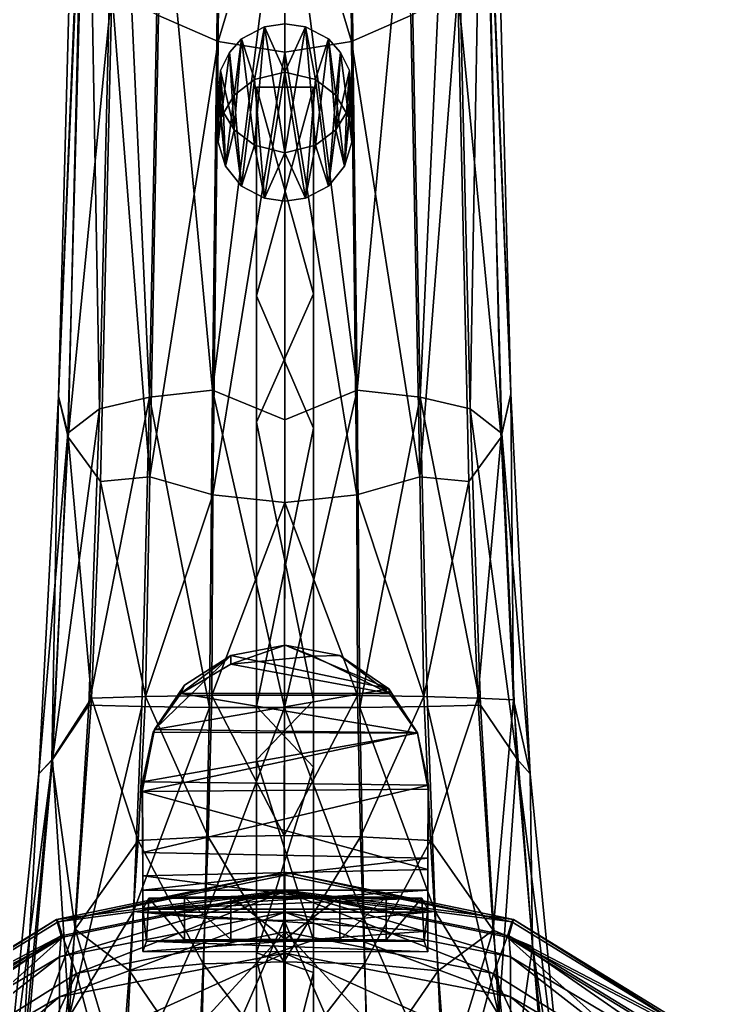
# Model space of a CAD drawing. Header units: metres. Extents: x -0.08 to 0.08, y -0.21 to 0.21.
# Drawn here: x -0.01233 to 0.02019, y 0.01826 to 0.06406 of the extents above; entities that cross this region are included whole.
import ezdxf

# ---------------------------------------------------------------- set-up
doc = ezdxf.new("R2010")
doc.units = ezdxf.units.M
doc.layers.add('SAX_BLACK', color=2, linetype='CONTINUOUS')
doc.layers.add('SAX_BODY', color=1, linetype='CONTINUOUS')

msp = doc.modelspace()

# ---------------------------------------------------------------- linework, layer by layer
at = {"layer": 'SAX_BLACK', "color": 2}
for points in [[(-0.001419, 0.061274, 0.392137), (-0.002016, 0.063164, 0.401077), (-0.000956, 0.063732, 0.400914)], [(-0.000956, 0.063732, 0.400914), (-0.002016, 0.063164, 0.401077), (-0.001419, 0.058223, 0.402494)], [(-0.000956, 0.063732, 0.400914), (0, 0.061618, 0.392038), (-0.001419, 0.061274, 0.392137)], [(-0.000956, 0.063732, 0.400914), (-0.001419, 0.058223, 0.402494), (0, 0.057878, 0.402593)], [(0, 0.061618, 0.392038), (-0.000956, 0.063732, 0.400914), (0, 0.063864, 0.400876)], [(0, 0.063864, 0.400876), (-0.000956, 0.063732, 0.400914), (0, 0.057878, 0.402593)], [(0.000956, 0.063732, 0.400914), (0, 0.061618, 0.392038), (0, 0.063864, 0.400876)], [(0.000956, 0.063732, 0.400914), (0, 0.063864, 0.400876), (0, 0.057878, 0.402593)], [(0.001419, 0.061274, 0.392137), (0, 0.061618, 0.392038), (0.000956, 0.063732, 0.400914)], [(0.000956, 0.063732, 0.400914), (0, 0.057878, 0.402593), (0.001419, 0.058223, 0.402494)], [(0.002016, 0.063164, 0.401077), (0.001419, 0.061274, 0.392137), (0.000956, 0.063732, 0.400914)], [(0.002016, 0.063164, 0.401077), (0.000956, 0.063732, 0.400914), (0.001419, 0.058223, 0.402494)], [(-0.002371, 0.060549, 0.392345), (-0.002577, 0.06254, 0.401256), (-0.002016, 0.063164, 0.401077)], [(-0.002016, 0.063164, 0.401077), (-0.002577, 0.06254, 0.401256), (-0.002371, 0.058947, 0.402286)], [(-0.002016, 0.063164, 0.401077), (-0.001419, 0.061274, 0.392137), (-0.002371, 0.060549, 0.392345)], [(-0.002016, 0.063164, 0.401077), (-0.002371, 0.058947, 0.402286), (-0.001419, 0.058223, 0.402494)], [(0.002371, 0.060549, 0.392345), (0.001419, 0.061274, 0.392137), (0.002016, 0.063164, 0.401077)], [(0.002016, 0.063164, 0.401077), (0.001419, 0.058223, 0.402494), (0.002371, 0.058947, 0.402286)], [(0.002577, 0.06254, 0.401256), (0.002371, 0.060549, 0.392345), (0.002016, 0.063164, 0.401077)], [(0.002577, 0.06254, 0.401256), (0.002016, 0.063164, 0.401077), (0.002371, 0.058947, 0.402286)], [(-0.002962, 0.059529, 0.392637), (-0.002994, 0.061703, 0.401496), (-0.002577, 0.06254, 0.401256)], [(-0.002577, 0.06254, 0.401256), (-0.002994, 0.061703, 0.401496), (-0.002371, 0.058947, 0.402286)], [(-0.002577, 0.06254, 0.401256), (-0.002371, 0.060549, 0.392345), (-0.002962, 0.059529, 0.392637)], [(0.002962, 0.059529, 0.392637), (0.002371, 0.060549, 0.392345), (0.002577, 0.06254, 0.401256)], [(0.002994, 0.061703, 0.401496), (0.002577, 0.06254, 0.401256), (0.002371, 0.058947, 0.402286)], [(0.002994, 0.061703, 0.401496), (0.002962, 0.059529, 0.392637), (0.002577, 0.06254, 0.401256)], [(-0.003102, 0.05837, 0.392969), (-0.003091, 0.06054, 0.40183), (-0.002994, 0.061703, 0.401496)], [(-0.002994, 0.061703, 0.401496), (-0.002962, 0.059529, 0.392637), (-0.003102, 0.05837, 0.392969)], [(-0.002994, 0.061703, 0.401496), (-0.003091, 0.06054, 0.40183), (-0.002863, 0.059745, 0.402057)], [(-0.002994, 0.061703, 0.401496), (-0.002863, 0.059745, 0.402057), (-0.002371, 0.058947, 0.402286)], [(-0.000956, 0.055764, 0.393717), (-0.001419, 0.061274, 0.392137), (0, 0.061618, 0.392038)], [(0, 0.055632, 0.393754), (-0.000956, 0.055764, 0.393717), (0, 0.061618, 0.392038)], [(0.000956, 0.055764, 0.393717), (0, 0.055632, 0.393754), (0, 0.061618, 0.392038)], [(0.000956, 0.055764, 0.393717), (0, 0.061618, 0.392038), (0.001419, 0.061274, 0.392137)], [(0.002994, 0.061703, 0.401496), (0.002371, 0.058947, 0.402286), (0.002863, 0.059745, 0.402057)], [(0.002994, 0.061703, 0.401496), (0.002863, 0.059745, 0.402057), (0.003091, 0.06054, 0.40183)], [(0.003102, 0.05837, 0.392969), (0.002962, 0.059529, 0.392637), (0.002994, 0.061703, 0.401496)], [(0.003091, 0.06054, 0.40183), (0.003102, 0.05837, 0.392969), (0.002994, 0.061703, 0.401496)], [(-0.002016, 0.056332, 0.393554), (-0.002371, 0.060549, 0.392345), (-0.001419, 0.061274, 0.392137)], [(-0.000956, 0.055764, 0.393717), (-0.002016, 0.056332, 0.393554), (-0.001419, 0.061274, 0.392137)], [(0.002016, 0.056332, 0.393554), (0.000956, 0.055764, 0.393717), (0.001419, 0.061274, 0.392137)], [(0.002016, 0.056332, 0.393554), (0.001419, 0.061274, 0.392137), (0.002371, 0.060549, 0.392345)], [(-0.003091, 0.06054, 0.40183), (-0.003102, 0.05837, 0.392969), (-0.00277, 0.057247, 0.393291)], [(-0.00277, 0.057247, 0.393291), (-0.002863, 0.059745, 0.402057), (-0.003091, 0.06054, 0.40183)], [(-0.00277, 0.057247, 0.393291), (-0.002962, 0.059529, 0.392637), (-0.002371, 0.060549, 0.392345)], [(-0.002016, 0.056332, 0.393554), (-0.00277, 0.057247, 0.393291), (-0.002371, 0.060549, 0.392345)], [(0.00277, 0.057247, 0.393291), (0.002016, 0.056332, 0.393554), (0.002371, 0.060549, 0.392345)], [(0.00277, 0.057247, 0.393291), (0.002371, 0.060549, 0.392345), (0.002962, 0.059529, 0.392637)], [(0.00277, 0.057247, 0.393291), (0.003102, 0.05837, 0.392969), (0.003091, 0.06054, 0.40183)], [(0.002863, 0.059745, 0.402057), (0.00277, 0.057247, 0.393291), (0.003091, 0.06054, 0.40183)], [(-0.00277, 0.057247, 0.393291), (-0.002371, 0.058947, 0.402286), (-0.002863, 0.059745, 0.402057)], [(0.002371, 0.058947, 0.402286), (0.00277, 0.057247, 0.393291), (0.002863, 0.059745, 0.402057)], [(-0.00277, 0.057247, 0.393291), (-0.003102, 0.05837, 0.392969), (-0.002962, 0.059529, 0.392637)], [(0.003102, 0.05837, 0.392969), (0.00277, 0.057247, 0.393291), (0.002962, 0.059529, 0.392637)], [(-0.002371, 0.058947, 0.402286), (-0.00277, 0.057247, 0.393291), (-0.002016, 0.056332, 0.393554)], [(-0.002016, 0.056332, 0.393554), (-0.001419, 0.058223, 0.402494), (-0.002371, 0.058947, 0.402286)], [(0.001419, 0.058223, 0.402494), (0.002016, 0.056332, 0.393554), (0.002371, 0.058947, 0.402286)], [(0.002016, 0.056332, 0.393554), (0.00277, 0.057247, 0.393291), (0.002371, 0.058947, 0.402286)], [(-0.001419, 0.058223, 0.402494), (-0.002016, 0.056332, 0.393554), (-0.000956, 0.055764, 0.393717)], [(-0.000956, 0.055764, 0.393717), (0, 0.057878, 0.402593), (-0.001419, 0.058223, 0.402494)], [(0, 0.057878, 0.402593), (0.000956, 0.055764, 0.393717), (0.001419, 0.058223, 0.402494)], [(0.000956, 0.055764, 0.393717), (0.002016, 0.056332, 0.393554), (0.001419, 0.058223, 0.402494)], [(0, 0.057878, 0.402593), (-0.000956, 0.055764, 0.393717), (0, 0.055632, 0.393754)], [(0, 0.055632, 0.393754), (0.000956, 0.055764, 0.393717), (0, 0.057878, 0.402593)]]:
    msp.add_3dface(points, dxfattribs=at)
at = {"layer": 'SAX_BODY', "color": 1}
for points in [[(-0.010524, 0.046557, 0.390615), (-0.009193, 0.077988, 0.384806), (-0.00951, 0.085005, 0.380475)], [(-0.00951, 0.085005, 0.380475), (-0.009331, 0.075867, 0.378756), (-0.010524, 0.046557, 0.390615)], [(0.010499, 0.046674, 0.390586), (0.009499, 0.084995, 0.380475), (0.009176, 0.077994, 0.384804)], [(0.009313, 0.075878, 0.378754), (0.009499, 0.084995, 0.380475), (0.010499, 0.046674, 0.390586)], [(-0.007825, 0.079696, 0.387325), (-0.009193, 0.077988, 0.384806), (-0.00863, 0.045979, 0.397996)], [(-0.00863, 0.045979, 0.397996), (-0.006307, 0.046521, 0.400456), (-0.007825, 0.079696, 0.387325)], [(-0.005796, 0.072875, 0.391754), (-0.007825, 0.079696, 0.387325), (-0.006307, 0.046521, 0.400456)], [(0.007808, 0.079698, 0.387324), (0.005777, 0.072875, 0.391754), (0.006286, 0.046523, 0.400456)], [(0.00861, 0.045984, 0.397994), (0.007808, 0.079698, 0.387324), (0.006286, 0.046523, 0.400456)], [(0.009176, 0.077994, 0.384804), (0.007808, 0.079698, 0.387324), (0.00861, 0.045984, 0.397994)], [(-0.009193, 0.077988, 0.384806), (-0.010524, 0.046557, 0.390615), (-0.010101, 0.044849, 0.394951)], [(-0.010101, 0.044849, 0.394951), (-0.00863, 0.045979, 0.397996), (-0.009193, 0.077988, 0.384806)], [(0.010082, 0.044833, 0.394955), (0.009176, 0.077994, 0.384804), (0.00861, 0.045984, 0.397994)], [(0.010499, 0.046674, 0.390586), (0.009176, 0.077994, 0.384804), (0.010082, 0.044833, 0.394955)], [(-0.010078, 0.044665, 0.387742), (-0.010524, 0.046557, 0.390615), (-0.009331, 0.075867, 0.378756)], [(-0.009331, 0.075867, 0.378756), (-0.008057, 0.065423, 0.378159), (-0.010078, 0.044665, 0.387742)], [(0.009313, 0.075878, 0.378754), (0.010057, 0.044669, 0.38774), (0.008038, 0.065429, 0.378157)], [(0.010057, 0.044669, 0.38774), (0.009313, 0.075878, 0.378754), (0.010499, 0.046674, 0.390586)], [(-0.003032, 0.073882, 0.371965), (-0.003104, 0.063044, 0.374247), (-0.005876, 0.064255, 0.375774)], [(-0.003032, 0.073882, 0.371965), (-0.000008, 0.073395, 0.371422), (-0.003104, 0.063044, 0.374247)], [(0.003016, 0.073882, 0.371964), (0.003084, 0.063044, 0.374247), (-0.000008, 0.073395, 0.371422)], [(0.003084, 0.063044, 0.374247), (0.003016, 0.073882, 0.371964), (0.005856, 0.064255, 0.375774)], [(-0.003043, 0.073372, 0.393024), (-0.005796, 0.072875, 0.391754), (-0.003378, 0.046847, 0.401906)], [(-0.000009, 0.073445, 0.393545), (-0.003378, 0.046847, 0.401906), (-0.000011, 0.045467, 0.402743)], [(-0.003378, 0.046847, 0.401906), (-0.000009, 0.073445, 0.393545), (-0.003043, 0.073372, 0.393024)], [(-0.000008, 0.073395, 0.371422), (-0.00001, 0.062555, 0.373691), (-0.003104, 0.063044, 0.374247)], [(-0.000009, 0.073445, 0.393545), (-0.000011, 0.045467, 0.402743), (0.003358, 0.046848, 0.401906)], [(-0.00001, 0.062555, 0.373691), (-0.000008, 0.073395, 0.371422), (0.003084, 0.063044, 0.374247)], [(-0.000009, 0.073445, 0.393545), (0.003358, 0.046848, 0.401906), (0.003025, 0.073372, 0.393024)], [(0.003025, 0.073372, 0.393024), (0.003358, 0.046848, 0.401906), (0.005777, 0.072875, 0.391754)], [(-0.006307, 0.046521, 0.400456), (-0.003378, 0.046847, 0.401906), (-0.005796, 0.072875, 0.391754)], [(0.003358, 0.046848, 0.401906), (0.006286, 0.046523, 0.400456), (0.005777, 0.072875, 0.391754)], [(-0.008057, 0.065423, 0.378159), (-0.008575, 0.042607, 0.384889), (-0.010078, 0.044665, 0.387742)], [(-0.008057, 0.065423, 0.378159), (-0.006284, 0.042822, 0.382337), (-0.008575, 0.042607, 0.384889)], [(-0.005876, 0.064255, 0.375774), (-0.006284, 0.042822, 0.382337), (-0.008057, 0.065423, 0.378159)], [(0.006263, 0.042818, 0.382337), (0.005856, 0.064255, 0.375774), (0.008038, 0.065429, 0.378157)], [(0.008038, 0.065429, 0.378157), (0.008553, 0.042606, 0.384889), (0.006263, 0.042818, 0.382337)], [(0.008038, 0.065429, 0.378157), (0.010057, 0.044669, 0.38774), (0.008553, 0.042606, 0.384889)], [(-0.005876, 0.064255, 0.375774), (-0.003104, 0.063044, 0.374247), (-0.006284, 0.042822, 0.382337)], [(0.005856, 0.064255, 0.375774), (0.006263, 0.042818, 0.382337), (0.003084, 0.063044, 0.374247)], [(-0.003104, 0.063044, 0.374247), (-0.003352, 0.041984, 0.380721), (-0.006284, 0.042822, 0.382337)], [(-0.003104, 0.063044, 0.374247), (-0.00001, 0.062555, 0.373691), (-0.003352, 0.041984, 0.380721)], [(0.003084, 0.063044, 0.374247), (0.003332, 0.041981, 0.380721), (-0.00001, 0.062555, 0.373691)], [(0.003332, 0.041981, 0.380721), (0.003084, 0.063044, 0.374247), (0.006263, 0.042818, 0.382337)], [(-0.00001, 0.062555, 0.373691), (-0.00001, 0.041632, 0.380112), (-0.003352, 0.041984, 0.380721)], [(-0.00001, 0.041632, 0.380112), (-0.00001, 0.062555, 0.373691), (0.003332, 0.041981, 0.380721)], [(-0.001318, 0.060915, 0.402195), (-0.001318, 0.051234, 0.407189), (-0.001318, 0.060926, 0.40342)], [(-0.001318, 0.060915, 0.402195), (0.001318, 0.060926, 0.402102), (0.001318, 0.051324, 0.405891)], [(0.001318, 0.060915, 0.403512), (-0.001318, 0.060926, 0.40342), (-0.001318, 0.051234, 0.407189)], [(-0.001318, 0.060926, 0.40342), (0.001318, 0.060915, 0.403512), (0.001318, 0.060926, 0.402102)], [(0.001318, 0.060926, 0.402102), (-0.001318, 0.060915, 0.402195), (-0.001318, 0.060926, 0.40342)], [(-0.001318, 0.051234, 0.407189), (-0.001318, 0.060915, 0.402195), (-0.001318, 0.045352, 0.407685)], [(0.001318, 0.051324, 0.405891), (-0.001318, 0.045352, 0.407685), (-0.001318, 0.060915, 0.402195)], [(-0.001318, 0.051234, 0.407189), (0.001318, 0.045078, 0.409012), (0.001318, 0.060915, 0.403512)], [(0.001318, 0.060926, 0.402102), (0.001318, 0.060915, 0.403512), (0.001318, 0.051324, 0.405891)], [(0.001318, 0.060915, 0.403512), (0.001318, 0.045078, 0.409012), (0.001318, 0.051324, 0.405891)], [(-0.001318, 0.045352, 0.407685), (0.001318, 0.051324, 0.405891), (0.001318, 0.032427, 0.410673)], [(0.001318, 0.051324, 0.405891), (0.001318, 0.045078, 0.409012), (0.001318, 0.032427, 0.410673)], [(-0.001318, 0.045352, 0.407685), (-0.001318, 0.03214, 0.411955), (-0.001318, 0.051234, 0.407189)], [(0.001318, 0.045078, 0.409012), (-0.001318, 0.051234, 0.407189), (-0.001318, 0.03214, 0.411955)], [(-0.003378, 0.046847, 0.401906), (-0.006307, 0.046521, 0.400456), (-0.00351, 0.032108, 0.404744)], [(-0.00351, 0.032108, 0.404744), (-0.000018, 0.032096, 0.40528), (-0.003378, 0.046847, 0.401906)], [(-0.000011, 0.045467, 0.402743), (-0.003378, 0.046847, 0.401906), (-0.000018, 0.032096, 0.40528)], [(-0.000011, 0.045467, 0.402743), (-0.000018, 0.032096, 0.40528), (0.003358, 0.046848, 0.401906)], [(-0.000018, 0.032096, 0.40528), (0.003475, 0.032108, 0.404744), (0.003358, 0.046848, 0.401906)], [(0.003358, 0.046848, 0.401906), (0.003475, 0.032108, 0.404744), (0.006286, 0.046523, 0.400456)], [(-0.010524, 0.046557, 0.390615), (-0.011445, 0.029018, 0.393437), (-0.010101, 0.044849, 0.394951)], [(-0.010834, 0.02967, 0.389677), (-0.011445, 0.029018, 0.393437), (-0.010524, 0.046557, 0.390615)], [(-0.010078, 0.044665, 0.387742), (-0.010834, 0.02967, 0.389677), (-0.010524, 0.046557, 0.390615)], [(-0.009117, 0.032203, 0.400459), (-0.006661, 0.032144, 0.403135), (-0.006307, 0.046521, 0.400456)], [(-0.00863, 0.045979, 0.397996), (-0.009117, 0.032203, 0.400459), (-0.006307, 0.046521, 0.400456)], [(-0.006661, 0.032144, 0.403135), (-0.00351, 0.032108, 0.404744), (-0.006307, 0.046521, 0.400456)], [(0.003475, 0.032108, 0.404744), (0.006626, 0.032144, 0.403135), (0.006286, 0.046523, 0.400456)], [(0.00861, 0.045984, 0.397994), (0.006286, 0.046523, 0.400456), (0.009082, 0.032203, 0.400459)], [(0.006626, 0.032144, 0.403135), (0.009082, 0.032203, 0.400459), (0.006286, 0.046523, 0.400456)], [(0.010057, 0.044669, 0.38774), (0.010499, 0.046674, 0.390586), (0.010625, 0.03245, 0.389527)], [(0.010499, 0.046674, 0.390586), (0.010082, 0.044833, 0.394955), (0.011401, 0.02902, 0.393437)], [(0.011401, 0.02902, 0.393437), (0.010625, 0.03245, 0.389527), (0.010499, 0.046674, 0.390586)], [(-0.010815, 0.029692, 0.397285), (-0.009117, 0.032203, 0.400459), (-0.00863, 0.045979, 0.397996)], [(-0.010101, 0.044849, 0.394951), (-0.010815, 0.029692, 0.397285), (-0.00863, 0.045979, 0.397996)], [(0.009082, 0.032203, 0.400459), (0.010774, 0.02972, 0.397282), (0.00861, 0.045984, 0.397994)], [(0.010082, 0.044833, 0.394955), (0.00861, 0.045984, 0.397994), (0.010774, 0.02972, 0.397282)], [(0.001318, 0.032427, 0.410673), (-0.001318, 0.029673, 0.411079), (-0.001318, 0.045352, 0.407685)], [(-0.001318, 0.03214, 0.411955), (-0.001318, 0.045352, 0.407685), (-0.001318, 0.029673, 0.411079)], [(-0.001318, 0.03214, 0.411955), (0.001318, 0.029327, 0.412351), (0.001318, 0.045078, 0.409012)], [(0.001318, 0.045078, 0.409012), (0.001318, 0.029327, 0.412351), (0.001318, 0.032427, 0.410673)], [(-0.011445, 0.029018, 0.393437), (-0.010815, 0.029692, 0.397285), (-0.010101, 0.044849, 0.394951)], [(-0.010834, 0.02967, 0.389677), (-0.010078, 0.044665, 0.387742), (-0.008999, 0.032535, 0.386314)], [(-0.008575, 0.042607, 0.384889), (-0.008999, 0.032535, 0.386314), (-0.010078, 0.044665, 0.387742)], [(0.008553, 0.042606, 0.384889), (0.010057, 0.044669, 0.38774), (0.008963, 0.032535, 0.386314)], [(0.010057, 0.044669, 0.38774), (0.010625, 0.03245, 0.389527), (0.008963, 0.032535, 0.386314)], [(0.010774, 0.02972, 0.397282), (0.011401, 0.02902, 0.393437), (0.010082, 0.044833, 0.394955)], [(-0.008999, 0.032535, 0.386314), (-0.008575, 0.042607, 0.384889), (-0.006485, 0.032609, 0.383759)], [(-0.006284, 0.042822, 0.382337), (-0.006485, 0.032609, 0.383759), (-0.008575, 0.042607, 0.384889)], [(-0.006284, 0.042822, 0.382337), (-0.003352, 0.041984, 0.380721), (-0.006485, 0.032609, 0.383759)], [(0.006263, 0.042818, 0.382337), (0.00645, 0.032609, 0.383759), (0.003332, 0.041981, 0.380721)], [(0.006263, 0.042818, 0.382337), (0.008553, 0.042606, 0.384889), (0.00645, 0.032609, 0.383759)], [(0.008553, 0.042606, 0.384889), (0.008963, 0.032535, 0.386314), (0.00645, 0.032609, 0.383759)], [(-0.003352, 0.041984, 0.380721), (-0.003399, 0.032661, 0.382071), (-0.006485, 0.032609, 0.383759)], [(-0.003352, 0.041984, 0.380721), (-0.00001, 0.041632, 0.380112), (-0.003399, 0.032661, 0.382071)], [(0.003332, 0.041981, 0.380721), (0.003363, 0.032661, 0.382071), (-0.00001, 0.041632, 0.380112)], [(0.003363, 0.032661, 0.382071), (0.003332, 0.041981, 0.380721), (0.00645, 0.032609, 0.383759)], [(-0.00001, 0.041632, 0.380112), (-0.000018, 0.032681, 0.381461), (-0.003399, 0.032661, 0.382071)], [(-0.000018, 0.032681, 0.381461), (-0.00001, 0.041632, 0.380112), (0.003363, 0.032661, 0.382071)], [(0.001324, 0.034488, -0.098477), (-0.00252, 0.034112, -0.098337), (0.000015, 0.03499, -0.097464)], [(0.00483, 0.032967, -0.096799), (0.000015, 0.03499, -0.097464), (-0.00252, 0.034521, -0.09727)], [(-0.00252, 0.034112, -0.098337), (-0.00252, 0.034521, -0.09727), (0.000015, 0.03499, -0.097464)], [(0.00483, 0.032967, -0.096799), (0.00255, 0.034521, -0.09727), (0.000015, 0.03499, -0.097464)], [(0.000015, 0.03499, -0.097464), (0.00255, 0.034521, -0.09727), (0.001324, 0.034488, -0.098477)], [(-0.00252, 0.034521, -0.09727), (-0.00467, 0.033136, -0.096857), (-0.006072, 0.031073, -0.096613)], [(-0.00252, 0.034521, -0.09727), (-0.006072, 0.031073, -0.096613), (0.00483, 0.032967, -0.096799)], [(-0.004836, 0.032748, -0.097902), (-0.00467, 0.033136, -0.096857), (-0.00252, 0.034521, -0.09727)], [(-0.00252, 0.034112, -0.098337), (-0.004836, 0.032748, -0.097902), (-0.00252, 0.034521, -0.09727)], [(-0.00252, 0.034112, -0.098337), (0.001324, 0.034488, -0.098477), (0.004852, 0.032757, -0.097924)], [(0.004852, 0.032757, -0.097924), (0.001324, 0.034488, -0.098477), (0.00255, 0.034521, -0.09727)], [(0.00255, 0.034521, -0.09727), (0.00483, 0.032967, -0.096799), (0.004852, 0.032757, -0.097924)], [(0.004852, 0.032757, -0.097924), (-0.004836, 0.032748, -0.097902), (-0.00252, 0.034112, -0.098337)], [(-0.004836, 0.032748, -0.097902), (-0.006072, 0.031073, -0.096613), (-0.00467, 0.033136, -0.096857)], [(-0.008999, 0.032535, 0.386314), (-0.00976, 0.021805, 0.385563), (-0.010834, 0.02967, 0.389677)], [(-0.00976, 0.021805, 0.385563), (-0.008999, 0.032535, 0.386314), (-0.006823, 0.025915, 0.383404)], [(-0.006485, 0.032609, 0.383759), (-0.006823, 0.025915, 0.383404), (-0.008999, 0.032535, 0.386314)], [(-0.006823, 0.025915, 0.383404), (-0.006485, 0.032609, 0.383759), (-0.003578, 0.026096, 0.381716)], [(-0.003399, 0.032661, 0.382071), (-0.003578, 0.026096, 0.381716), (-0.006485, 0.032609, 0.383759)], [(-0.004836, 0.032748, -0.097902), (-0.006126, 0.030948, -0.097779), (-0.006072, 0.031073, -0.096613)], [(0.006165, 0.030915, -0.097779), (-0.006126, 0.030948, -0.097779), (-0.004836, 0.032748, -0.097902)], [(0.006156, 0.030926, -0.096633), (0.00483, 0.032967, -0.096799), (-0.006072, 0.031073, -0.096613)], [(0.004852, 0.032757, -0.097924), (0.006165, 0.030915, -0.097779), (-0.004836, 0.032748, -0.097902)], [(-0.003578, 0.026096, 0.381716), (-0.003399, 0.032661, 0.382071), (-0.000032, 0.026152, 0.381111)], [(-0.000018, 0.032681, 0.381461), (-0.000032, 0.026152, 0.381111), (-0.003399, 0.032661, 0.382071)], [(-0.000018, 0.032681, 0.381461), (0.003363, 0.032661, 0.382071), (-0.000032, 0.026152, 0.381111)], [(0.003363, 0.032661, 0.382071), (0.003513, 0.026097, 0.381716), (-0.000032, 0.026152, 0.381111)], [(0.003363, 0.032661, 0.382071), (0.00645, 0.032609, 0.383759), (0.003513, 0.026097, 0.381716)], [(0.00645, 0.032609, 0.383759), (0.006759, 0.025915, 0.383403), (0.003513, 0.026097, 0.381716)], [(0.004852, 0.032757, -0.097924), (0.00483, 0.032967, -0.096799), (0.006156, 0.030926, -0.096633)], [(0.006165, 0.030915, -0.097779), (0.004852, 0.032757, -0.097924), (0.006156, 0.030926, -0.096633)], [(0.00645, 0.032609, 0.383759), (0.008963, 0.032535, 0.386314), (0.006759, 0.025915, 0.383403)], [(0.008963, 0.032535, 0.386314), (0.009679, 0.021758, 0.385553), (0.006759, 0.025915, 0.383403)], [(0.008963, 0.032535, 0.386314), (0.010625, 0.03245, 0.389527), (0.009679, 0.021758, 0.385553)], [(-0.010038, 0.01773, 0.400421), (-0.009117, 0.032203, 0.400459), (-0.010815, 0.029692, 0.397285)], [(-0.009117, 0.032203, 0.400459), (-0.010038, 0.01773, 0.400421), (-0.006661, 0.032144, 0.403135)], [(-0.007049, 0.022619, 0.403421), (-0.006661, 0.032144, 0.403135), (-0.010038, 0.01773, 0.400421)], [(-0.006661, 0.032144, 0.403135), (-0.007049, 0.022619, 0.403421), (-0.00351, 0.032108, 0.404744)], [(-0.007049, 0.022619, 0.403421), (-0.003723, 0.02231, 0.405107), (-0.00351, 0.032108, 0.404744)], [(-0.00351, 0.032108, 0.404744), (-0.003723, 0.02231, 0.405107), (-0.000018, 0.032096, 0.40528)], [(-0.003723, 0.02231, 0.405107), (-0.000031, 0.022207, 0.405668), (-0.000018, 0.032096, 0.40528)], [(-0.001318, 0.029673, 0.411079), (0.001318, 0.032427, 0.410673), (0.001318, 0.021285, 0.411813)], [(-0.001318, 0.020387, 0.411836), (-0.001318, 0.020698, 0.413036), (-0.001318, 0.03214, 0.411955)], [(0.001318, 0.029327, 0.412351), (-0.001318, 0.03214, 0.411955), (-0.001318, 0.020698, 0.413036)], [(-0.001318, 0.03214, 0.411955), (-0.001318, 0.029673, 0.411079), (-0.001318, 0.020387, 0.411836)], [(-0.000031, 0.022207, 0.405668), (0.003661, 0.02231, 0.405106), (-0.000018, 0.032096, 0.40528)], [(0.003475, 0.032108, 0.404744), (-0.000018, 0.032096, 0.40528), (0.003661, 0.02231, 0.405106)], [(0.001318, 0.032427, 0.410673), (0.001318, 0.029327, 0.412351), (0.001318, 0.021285, 0.411813)], [(0.006626, 0.032144, 0.403135), (0.003475, 0.032108, 0.404744), (0.006987, 0.02262, 0.403421)], [(0.003661, 0.02231, 0.405106), (0.006987, 0.02262, 0.403421), (0.003475, 0.032108, 0.404744)], [(0.009082, 0.032203, 0.400459), (0.006626, 0.032144, 0.403135), (0.009949, 0.017805, 0.400427)], [(0.006626, 0.032144, 0.403135), (0.006987, 0.02262, 0.403421), (0.009949, 0.017805, 0.400427)], [(0.009082, 0.032203, 0.400459), (0.009949, 0.017805, 0.400427), (0.010774, 0.02972, 0.397282)], [(0.010625, 0.03245, 0.389527), (0.011513, 0.021002, 0.388859), (0.009679, 0.021758, 0.385553)], [(0.010625, 0.03245, 0.389527), (0.011401, 0.02902, 0.393437), (0.011513, 0.021002, 0.388859)], [(0.006156, 0.030926, -0.096633), (-0.006072, 0.031073, -0.096613), (-0.006642, 0.028199, -0.097073)], [(-0.006642, 0.028199, -0.097073), (-0.006072, 0.031073, -0.096613), (-0.006126, 0.030948, -0.097779)], [(-0.006126, 0.030948, -0.097779), (-0.006625, 0.028642, -0.09813), (-0.006642, 0.028199, -0.097073)], [(0.006658, 0.028304, -0.097039), (0.006156, 0.030926, -0.096633), (-0.006642, 0.028199, -0.097073)], [(-0.006625, 0.028642, -0.09813), (-0.006126, 0.030948, -0.097779), (0.006165, 0.030915, -0.097779)], [(0.006165, 0.030915, -0.097779), (0.006674, 0.028484, -0.098193), (-0.006625, 0.028642, -0.09813)], [(0.006165, 0.030915, -0.097779), (0.006156, 0.030926, -0.096633), (0.006658, 0.028304, -0.097039)], [(0.006674, 0.028484, -0.098193), (0.006165, 0.030915, -0.097779), (0.006658, 0.028304, -0.097039)], [(-0.012444, 0.011466, 0.39548), (-0.010815, 0.029692, 0.397285), (-0.013446, 0.009435, 0.390386)], [(-0.011445, 0.029018, 0.393437), (-0.013446, 0.009435, 0.390386), (-0.010815, 0.029692, 0.397285)], [(-0.010815, 0.029692, 0.397285), (-0.012444, 0.011466, 0.39548), (-0.010038, 0.01773, 0.400421)], [(-0.012235, 0.015106, 0.387507), (-0.010834, 0.02967, 0.389677), (-0.00976, 0.021805, 0.385563)], [(-0.010834, 0.02967, 0.389677), (-0.012235, 0.015106, 0.387507), (-0.011445, 0.029018, 0.393437)], [(0.001318, 0.021285, 0.411813), (-0.001318, 0.020387, 0.411836), (-0.001318, 0.029673, 0.411079)], [(-0.001318, 0.020698, 0.413036), (0.001318, 0.01978, 0.413052), (0.001318, 0.029327, 0.412351)], [(0.001318, 0.029327, 0.412351), (0.001318, 0.01978, 0.413052), (0.001318, 0.021285, 0.411813)], [(0.010774, 0.02972, 0.397282), (0.009949, 0.017805, 0.400427), (0.012315, 0.011549, 0.395502)], [(0.010774, 0.02972, 0.397282), (0.012315, 0.011549, 0.395502), (0.013299, 0.009505, 0.390407)], [(0.011401, 0.02902, 0.393437), (0.010774, 0.02972, 0.397282), (0.013299, 0.009505, 0.390407)], [(-0.013446, 0.009435, 0.390386), (-0.011445, 0.029018, 0.393437), (-0.012235, 0.015106, 0.387507)], [(0.011401, 0.02902, 0.393437), (0.013299, 0.009505, 0.390407), (0.011513, 0.021002, 0.388859)], [(-0.006642, 0.028199, -0.097073), (-0.006625, 0.028642, -0.09813), (-0.00661, 0.025364, -0.099965)], [(-0.00661, 0.025364, -0.099965), (-0.006625, 0.028642, -0.09813), (0.006674, 0.028484, -0.098193)], [(0.006674, 0.028484, -0.098193), (0.006639, 0.025103, -0.100219), (-0.00661, 0.025364, -0.099965)], [(0.006639, 0.025103, -0.100219), (0.006674, 0.028484, -0.098193), (0.006658, 0.028304, -0.097039)], [(0.006639, 0.024579, -0.099119), (0.006658, 0.028304, -0.097039), (-0.006642, 0.028199, -0.097073)], [(-0.006642, 0.028199, -0.097073), (-0.00661, 0.024283, -0.099408), (0.006639, 0.024579, -0.099119)], [(-0.00661, 0.024283, -0.099408), (-0.006642, 0.028199, -0.097073), (-0.00661, 0.025364, -0.099965)], [(0.006658, 0.028304, -0.097039), (0.006639, 0.024579, -0.099119), (0.006639, 0.025103, -0.100219)], [(-0.000032, 0.026152, 0.381111), (-0.000052, 0.020278, 0.380099), (-0.003578, 0.026096, 0.381716)], [(-0.000032, 0.026152, 0.381111), (0.003513, 0.026097, 0.381716), (-0.000052, 0.020278, 0.380099)], [(-0.006823, 0.025915, 0.383404), (-0.007226, 0.019871, 0.382398), (-0.00976, 0.021805, 0.385563)], [(-0.007226, 0.019871, 0.382398), (-0.006823, 0.025915, 0.383404), (-0.003797, 0.020185, 0.380706)], [(-0.003578, 0.026096, 0.381716), (-0.003797, 0.020185, 0.380706), (-0.006823, 0.025915, 0.383404)], [(-0.003797, 0.020185, 0.380706), (-0.003578, 0.026096, 0.381716), (-0.000052, 0.020278, 0.380099)], [(0.003513, 0.026097, 0.381716), (0.003694, 0.020186, 0.380705), (-0.000052, 0.020278, 0.380099)], [(0.003513, 0.026097, 0.381716), (0.006759, 0.025915, 0.383403), (0.003694, 0.020186, 0.380705)], [(0.006759, 0.025915, 0.383403), (0.007124, 0.019872, 0.382398), (0.003694, 0.020186, 0.380705)], [(0.006759, 0.025915, 0.383403), (0.009679, 0.021758, 0.385553), (0.007124, 0.019872, 0.382398)], [(-0.00661, 0.025364, -0.099965), (-0.00661, 0.023617, -0.102426), (-0.00661, 0.024283, -0.099408)], [(-0.00661, 0.023617, -0.102426), (-0.00661, 0.025364, -0.099965), (0.006639, 0.025103, -0.100219)], [(0.006639, 0.025103, -0.100219), (0.006639, 0.023617, -0.102426), (-0.00661, 0.023617, -0.102426)], [(0.006639, 0.023617, -0.102426), (0.006639, 0.025103, -0.100219), (0.006639, 0.024579, -0.099119)], [(-0.010626, 0.022252, -0.186881), (0, 0.024442, -0.186874), (0, 0.023617, -0.187186)], [(-0.010626, 0.022252, -0.186881), (-0.010547, 0.022149, -0.176707), (0, 0.024442, -0.186874)], [(0, 0.024316, -0.176707), (0, 0.024442, -0.186874), (-0.010547, 0.022149, -0.176707)], [(0, 0.024316, -0.176707), (-0.010547, 0.022149, -0.176707), (0, 0.023558, -0.176356)], [(0.006639, 0.022594, -0.101917), (0.006639, 0.024579, -0.099119), (-0.00661, 0.024283, -0.099408)], [(-0.00661, 0.023617, -0.102426), (-0.00661, 0.022594, -0.101917), (-0.00661, 0.024283, -0.099408)], [(-0.00661, 0.024283, -0.099408), (-0.00661, 0.022594, -0.101917), (0.006639, 0.022594, -0.101917)], [(0, 0.024442, -0.186874), (0.010626, 0.022252, -0.186881), (0, 0.023617, -0.187186)], [(0.010626, 0.022252, -0.186881), (0, 0.024442, -0.186874), (0.010547, 0.022149, -0.176707)], [(0, 0.024316, -0.176707), (0.010547, 0.022149, -0.176707), (0, 0.024442, -0.186874)], [(0, 0.024316, -0.176707), (0, 0.023558, -0.176356), (0.010547, 0.022149, -0.176707)], [(0.006639, 0.024579, -0.099119), (0.006639, 0.022594, -0.101917), (0.006639, 0.023617, -0.102426)], [(0, 0.023617, -0.187186), (-0.0104, 0.021487, -0.187186), (-0.010626, 0.022252, -0.186881)], [(-0.010332, 0.021436, -0.176356), (0, 0.023558, -0.176356), (-0.010547, 0.022149, -0.176707)], [(0, 0.023617, -0.187186), (0, 0.022597, -0.207167), (-0.01049, 0.020518, -0.206492)], [(-0.01049, 0.020518, -0.206492), (-0.0104, 0.021487, -0.187186), (0, 0.023617, -0.187186)], [(-0.010332, 0.021436, -0.176356), (-0.009691, 0.019737, -0.080452), (0, 0.023558, -0.176356)], [(-0.009691, 0.019737, -0.080452), (0.000001, 0.021676, -0.079175), (0, 0.023558, -0.176356)], [(-0.00661, 0.022594, -0.101917), (-0.00661, 0.023617, -0.102426), (-0.00661, 0.022731, -0.105334)], [(-0.00661, 0.022731, -0.105334), (-0.00661, 0.023617, -0.102426), (0.006639, 0.023617, -0.102426)], [(0.006639, 0.023617, -0.102426), (0.006639, 0.022732, -0.10541), (-0.00661, 0.022731, -0.105334)], [(0, 0.023617, -0.187186), (0.0104, 0.021487, -0.187186), (0.01049, 0.020518, -0.206492)], [(0.01049, 0.020518, -0.206492), (0, 0.022597, -0.207167), (0, 0.023617, -0.187186)], [(0.010626, 0.022252, -0.186881), (0.0104, 0.021487, -0.187186), (0, 0.023617, -0.187186)], [(0, 0.023558, -0.176356), (0.010332, 0.021436, -0.176356), (0.010547, 0.022149, -0.176707)], [(0.000001, 0.021676, -0.079175), (0.009693, 0.019737, -0.080452), (0, 0.023558, -0.176356)], [(0.009693, 0.019737, -0.080452), (0.010332, 0.021436, -0.176356), (0, 0.023558, -0.176356)], [(0.006639, 0.022732, -0.10541), (0.006639, 0.023617, -0.102426), (0.006639, 0.022594, -0.101917)], [(-0.00661, 0.022731, -0.105334), (-0.006333, 0.023238, -0.134877), (-0.006435, 0.021243, -0.134545)], [(-0.006333, 0.023238, -0.134877), (-0.00661, 0.022731, -0.105334), (0.006362, 0.023238, -0.134877)], [(-0.00661, 0.022731, -0.105334), (0.006639, 0.022732, -0.10541), (0.006362, 0.023238, -0.134877)], [(-0.00467, 0.021299, -0.137749), (-0.006435, 0.021243, -0.134545), (-0.006333, 0.023238, -0.134877)], [(-0.006333, 0.023238, -0.134877), (-0.00467, 0.023288, -0.137714), (-0.00467, 0.021299, -0.137749)], [(-0.00467, 0.023288, -0.137714), (-0.006333, 0.023238, -0.134877), (0.004699, 0.023288, -0.137714)], [(-0.006333, 0.023238, -0.134877), (0.006362, 0.023238, -0.134877), (0.004699, 0.023288, -0.137714)], [(-0.00467, 0.023288, -0.137714), (-0.00252, 0.023315, -0.139275), (-0.00252, 0.021327, -0.13931)], [(-0.00252, 0.023315, -0.139275), (-0.00467, 0.023288, -0.137714), (0.004699, 0.023288, -0.137714)], [(-0.00252, 0.021327, -0.13931), (-0.00467, 0.021299, -0.137749), (-0.00467, 0.023288, -0.137714)], [(-0.00252, 0.023315, -0.139275), (0.000015, 0.023325, -0.139823), (0.000015, 0.021336, -0.139858)], [(0.00255, 0.023315, -0.139275), (0.000015, 0.023325, -0.139823), (-0.00252, 0.023315, -0.139275)], [(0.000015, 0.021336, -0.139858), (-0.00252, 0.021327, -0.13931), (-0.00252, 0.023315, -0.139275)], [(0.004699, 0.023288, -0.137714), (0.00255, 0.023315, -0.139275), (-0.00252, 0.023315, -0.139275)], [(0.000015, 0.023325, -0.139823), (0.00255, 0.023315, -0.139275), (0.000015, 0.021336, -0.139858)], [(0.00255, 0.023315, -0.139275), (0.00255, 0.021327, -0.13931), (0.000015, 0.021336, -0.139858)], [(0.00255, 0.023315, -0.139275), (0.004699, 0.023288, -0.137714), (0.00255, 0.021327, -0.13931)], [(0.004699, 0.023288, -0.137714), (0.004699, 0.021299, -0.137749), (0.00255, 0.021327, -0.13931)], [(0.004699, 0.023288, -0.137714), (0.006362, 0.023238, -0.134877), (0.004699, 0.021299, -0.137749)], [(0.006362, 0.023238, -0.134877), (0.006465, 0.021243, -0.134545), (0.004699, 0.021299, -0.137749)], [(0.006362, 0.023238, -0.134877), (0.006639, 0.022732, -0.10541), (0.006465, 0.021243, -0.134545)], [(-0.010489, 0.018651, -0.230196), (-0.01049, 0.020518, -0.206492), (0, 0.022597, -0.207167)], [(0, 0.022597, -0.207167), (0, 0.020687, -0.231362), (-0.010489, 0.018651, -0.230196)], [(-0.007487, 0.013814, 0.402863), (-0.007049, 0.022619, 0.403421), (-0.010038, 0.01773, 0.400421)], [(-0.007049, 0.022619, 0.403421), (-0.007487, 0.013814, 0.402863), (-0.003723, 0.02231, 0.405107)], [(-0.006435, 0.021243, -0.134545), (-0.00661, 0.020762, -0.106473), (-0.00661, 0.022731, -0.105334)], [(-0.00661, 0.020762, -0.106473), (-0.00661, 0.022594, -0.101917), (-0.00661, 0.022731, -0.105334)], [(-0.00661, 0.022594, -0.101917), (-0.00661, 0.020762, -0.106473), (0.006639, 0.0217, -0.104753)], [(0.006639, 0.0217, -0.104753), (0.006639, 0.022594, -0.101917), (-0.00661, 0.022594, -0.101917)], [(0.01049, 0.020518, -0.206492), (0.010489, 0.018651, -0.230196), (0, 0.022597, -0.207167)], [(0.010489, 0.018651, -0.230196), (0, 0.020687, -0.231362), (0, 0.022597, -0.207167)], [(0.006987, 0.02262, 0.403421), (0.003661, 0.02231, 0.405106), (0.007389, 0.013814, 0.402863)], [(0.006639, 0.022732, -0.10541), (0.006639, 0.020751, -0.106343), (0.006465, 0.021243, -0.134545)], [(0.006639, 0.022594, -0.101917), (0.006639, 0.0217, -0.104753), (0.006639, 0.022732, -0.10541)], [(0.006639, 0.0217, -0.104753), (0.006639, 0.020751, -0.106343), (0.006639, 0.022732, -0.10541)], [(0.006987, 0.02262, 0.403421), (0.007389, 0.013814, 0.402863), (0.009949, 0.017805, 0.400427)], [(-0.020191, 0.016384, -0.186884), (-0.020054, 0.016304, -0.176707), (-0.010626, 0.022252, -0.186881)], [(-0.020191, 0.016384, -0.186884), (-0.010626, 0.022252, -0.186881), (-0.0104, 0.021487, -0.187186)], [(-0.010547, 0.022149, -0.176707), (-0.010626, 0.022252, -0.186881), (-0.020054, 0.016304, -0.176707)], [(-0.010547, 0.022149, -0.176707), (-0.020054, 0.016304, -0.176707), (-0.010332, 0.021436, -0.176356)], [(-0.007487, 0.013814, 0.402863), (-0.003962, 0.01325, 0.404585), (-0.003723, 0.02231, 0.405107)], [(-0.003723, 0.02231, 0.405107), (-0.003962, 0.01325, 0.404585), (-0.000031, 0.022207, 0.405668)], [(-0.003962, 0.01325, 0.404585), (-0.000049, 0.013062, 0.405159), (-0.000031, 0.022207, 0.405668)], [(-0.000049, 0.013062, 0.405159), (0.003865, 0.01325, 0.404585), (-0.000031, 0.022207, 0.405668)], [(0.003661, 0.02231, 0.405106), (-0.000031, 0.022207, 0.405668), (0.003865, 0.01325, 0.404585)], [(0.003865, 0.01325, 0.404585), (0.007389, 0.013814, 0.402863), (0.003661, 0.02231, 0.405106)], [(0.010547, 0.022149, -0.176707), (0.010332, 0.021436, -0.176356), (0.020054, 0.016304, -0.176707)], [(0.010626, 0.022252, -0.186881), (0.020191, 0.016384, -0.186884), (0.0104, 0.021487, -0.187186)], [(0.010547, 0.022149, -0.176707), (0.020054, 0.016304, -0.176707), (0.010626, 0.022252, -0.186881)], [(0.020191, 0.016384, -0.186884), (0.010626, 0.022252, -0.186881), (0.020054, 0.016304, -0.176707)], [(-0.00976, 0.021805, 0.385563), (-0.010599, 0.013803, 0.383292), (-0.012235, 0.015106, 0.387507)], [(-0.010599, 0.013803, 0.383292), (-0.00976, 0.021805, 0.385563), (-0.007636, 0.01468, 0.380723)], [(-0.007226, 0.019871, 0.382398), (-0.007636, 0.01468, 0.380723), (-0.00976, 0.021805, 0.385563)], [(0.000001, 0.021676, -0.079175), (-0.009691, 0.019737, -0.080452), (-0.007922, 0.013053, 0.089403)], [(0.000002, 0.014588, 0.090678), (0.000001, 0.021676, -0.079175), (-0.007922, 0.013053, 0.089403)], [(0.006639, 0.020751, -0.106343), (0.006639, 0.0217, -0.104753), (-0.00661, 0.020762, -0.106473)], [(0.007926, 0.013053, 0.089403), (0.009693, 0.019737, -0.080452), (0.000001, 0.021676, -0.079175)], [(0.000002, 0.014588, 0.090678), (0.007926, 0.013053, 0.089403), (0.000001, 0.021676, -0.079175)], [(0.007124, 0.019872, 0.382398), (0.009679, 0.021758, 0.385553), (0.007502, 0.01468, 0.380722)], [(0.009679, 0.021758, 0.385553), (0.010466, 0.013803, 0.383291), (0.007502, 0.01468, 0.380722)], [(0.009679, 0.021758, 0.385553), (0.011513, 0.021002, 0.388859), (0.010466, 0.013803, 0.383291)], [(-0.0104, 0.021487, -0.187186), (-0.019801, 0.015737, -0.187186), (-0.020191, 0.016384, -0.186884)], [(-0.019641, 0.015711, -0.176356), (-0.010332, 0.021436, -0.176356), (-0.020054, 0.016304, -0.176707)], [(-0.019932, 0.014891, -0.204765), (-0.019801, 0.015737, -0.187186), (-0.0104, 0.021487, -0.187186)], [(-0.0104, 0.021487, -0.187186), (-0.01049, 0.020518, -0.206492), (-0.019932, 0.014891, -0.204765)], [(-0.019641, 0.015711, -0.176356), (-0.018125, 0.014458, -0.083271), (-0.010332, 0.021436, -0.176356)], [(-0.018125, 0.014458, -0.083271), (-0.009691, 0.019737, -0.080452), (-0.010332, 0.021436, -0.176356)], [(0.006639, 0.020751, -0.106343), (-0.00661, 0.020762, -0.106473), (-0.006435, 0.021243, -0.134545)], [(0.004699, 0.021299, -0.137749), (-0.006435, 0.021243, -0.134545), (-0.00467, 0.021299, -0.137749)], [(0.004699, 0.021299, -0.137749), (0.006465, 0.021243, -0.134545), (-0.006435, 0.021243, -0.134545)], [(0.006465, 0.021243, -0.134545), (0.006639, 0.020751, -0.106343), (-0.006435, 0.021243, -0.134545)], [(0.004699, 0.021299, -0.137749), (-0.00467, 0.021299, -0.137749), (-0.00252, 0.021327, -0.13931)], [(-0.00252, 0.021327, -0.13931), (0.000015, 0.021336, -0.139858), (0.00255, 0.021327, -0.13931)], [(0.00255, 0.021327, -0.13931), (0.004699, 0.021299, -0.137749), (-0.00252, 0.021327, -0.13931)], [(-0.001318, 0.020387, 0.411836), (0.001318, 0.021285, 0.411813), (0.001318, 0.010025, 0.411421)], [(0.001318, 0.021285, 0.411813), (0.001318, 0.01978, 0.413052), (0.001318, 0.010025, 0.411421)], [(0.009693, 0.019737, -0.080452), (0.018126, 0.014458, -0.083271), (0.010332, 0.021436, -0.176356)], [(0.010332, 0.021436, -0.176356), (0.019642, 0.015711, -0.176356), (0.020054, 0.016304, -0.176707)], [(0.018126, 0.014458, -0.083271), (0.019642, 0.015711, -0.176356), (0.010332, 0.021436, -0.176356)], [(0.020191, 0.016384, -0.186884), (0.019801, 0.015737, -0.187186), (0.0104, 0.021487, -0.187186)], [(0.019932, 0.014891, -0.204765), (0.01049, 0.020518, -0.206492), (0.0104, 0.021487, -0.187186)], [(0.0104, 0.021487, -0.187186), (0.019801, 0.015737, -0.187186), (0.019932, 0.014891, -0.204765)], [(-0.01047, 0.015957, -0.251045), (-0.010489, 0.018651, -0.230196), (0, 0.020687, -0.231362)], [(0, 0.020687, -0.231362), (0, 0.017899, -0.252556), (-0.01047, 0.015957, -0.251045)], [(-0.001318, 0.009174, 0.411319), (-0.001318, 0.009331, 0.412562), (-0.001318, 0.020698, 0.413036)], [(0.001318, 0.01978, 0.413052), (-0.001318, 0.020698, 0.413036), (-0.001318, 0.009331, 0.412562)], [(-0.001318, 0.020698, 0.413036), (-0.001318, 0.020387, 0.411836), (-0.001318, 0.009174, 0.411319)], [(0.01047, 0.015957, -0.251045), (0, 0.017899, -0.252556), (0, 0.020687, -0.231362)], [(0.010489, 0.018651, -0.230196), (0.01047, 0.015957, -0.251045), (0, 0.020687, -0.231362)], [(0.011513, 0.021002, 0.388859), (0.012759, 0.009573, 0.385251), (0.010466, 0.013803, 0.383291)], [(0.011513, 0.021002, 0.388859), (0.013299, 0.009505, 0.390407), (0.012759, 0.009573, 0.385251)], [(-0.019939, 0.013169, -0.227093), (-0.019932, 0.014891, -0.204765), (-0.01049, 0.020518, -0.206492)], [(-0.01049, 0.020518, -0.206492), (-0.010489, 0.018651, -0.230196), (-0.019939, 0.013169, -0.227093)], [(-0.003797, 0.020185, 0.380706), (-0.004017, 0.015165, 0.379044), (-0.007226, 0.019871, 0.382398)], [(-0.004017, 0.015165, 0.379044), (-0.003797, 0.020185, 0.380706), (-0.000068, 0.015314, 0.378441)], [(-0.000052, 0.020278, 0.380099), (-0.000068, 0.015314, 0.378441), (-0.003797, 0.020185, 0.380706)], [(0.001318, 0.010025, 0.411421), (-0.001318, 0.009174, 0.411319), (-0.001318, 0.020387, 0.411836)], [(-0.000052, 0.020278, 0.380099), (0.003694, 0.020186, 0.380705), (-0.000068, 0.015314, 0.378441)], [(0.003694, 0.020186, 0.380705), (0.003881, 0.015165, 0.379043), (-0.000068, 0.015314, 0.378441)], [(0.003694, 0.020186, 0.380705), (0.007124, 0.019872, 0.382398), (0.003881, 0.015165, 0.379043)], [(0.019939, 0.013169, -0.227093), (0.010489, 0.018651, -0.230196), (0.01049, 0.020518, -0.206492)], [(0.019932, 0.014891, -0.204765), (0.019939, 0.013169, -0.227093), (0.01049, 0.020518, -0.206492)], [(-0.009691, 0.019737, -0.080452), (-0.018125, 0.014458, -0.083271), (-0.014775, 0.008852, 0.086592)], [(-0.007922, 0.013053, 0.089403), (-0.009691, 0.019737, -0.080452), (-0.014775, 0.008852, 0.086592)], [(-0.007636, 0.01468, 0.380723), (-0.007226, 0.019871, 0.382398), (-0.004017, 0.015165, 0.379044)], [(-0.001318, 0.009331, 0.412562), (0.001318, 0.00847, 0.412451), (0.001318, 0.01978, 0.413052)], [(0.001318, 0.01978, 0.413052), (0.001318, 0.00847, 0.412451), (0.001318, 0.010025, 0.411421)], [(0.007124, 0.019872, 0.382398), (0.007502, 0.01468, 0.380722), (0.003881, 0.015165, 0.379043)], [(0.007926, 0.013053, 0.089403), (0.014778, 0.008852, 0.086592), (0.009693, 0.019737, -0.080452)], [(0.014778, 0.008852, 0.086592), (0.018126, 0.014458, -0.083271), (0.009693, 0.019737, -0.080452)], [(-0.019932, 0.010745, -0.246912), (-0.019939, 0.013169, -0.227093), (-0.010489, 0.018651, -0.230196)], [(-0.010489, 0.018651, -0.230196), (-0.01047, 0.015957, -0.251045), (-0.019932, 0.010745, -0.246912)], [(0.019932, 0.010745, -0.246912), (0.01047, 0.015957, -0.251045), (0.010489, 0.018651, -0.230196)], [(0.019939, 0.013169, -0.227093), (0.019932, 0.010745, -0.246912), (0.010489, 0.018651, -0.230196)]]:
    msp.add_3dface(points, dxfattribs=at)

doc.saveas('drawing.dxf')
